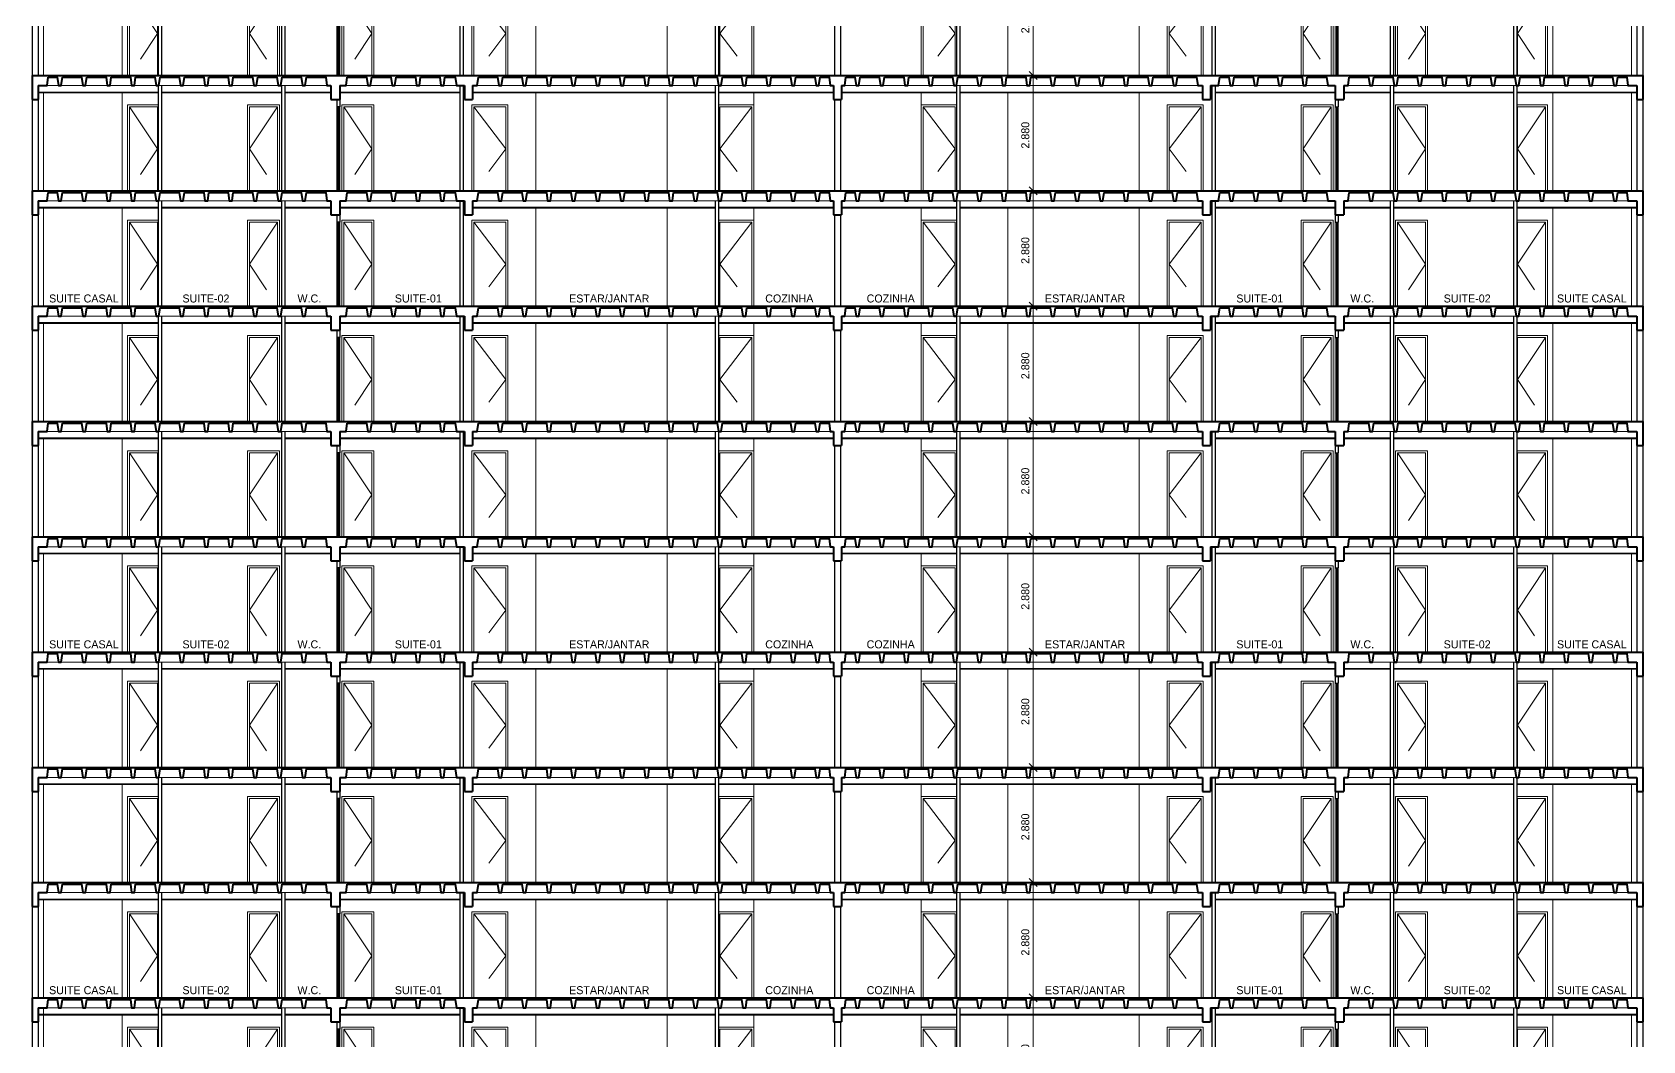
# Model space of a CAD drawing. Header units: metres. Extents: x -30 to 92, y -74 to 10.
# Drawn here: x 10.37 to 50.62, y -49.29 to -24.09 of the extents above; entities that cross this region are included whole.
import ezdxf
from ezdxf.enums import TextEntityAlignment as Align

# ---------------------------------------------------------------- set-up
doc = ezdxf.new("R2010")
doc.units = ezdxf.units.M
doc.header["$MEASUREMENT"] = 0
doc.linetypes.add('DGN Style 3', pattern=[2.84618, 2.032986, -0.813194])
for name, color, linetype, lineweight in [('34 - Mobiliário', 7, 'Continuous', 0), ('5 - Laje em Corte', 7, 'Continuous', 0), ('7 - Alvenaria', 7, 'Continuous', 0), ('CORNIJAS_VAR NA PLANTA PTIPO 1', 7, 'Continuous', 0), ('Level 1-1', 7, 'Continuous', 0), ('Level 12', 7, 'Continuous', 0), ('Level 14', 7, 'Continuous', 0), ('Level 32', 7, 'Continuous', 0)]:
    doc.layers.add(name, color=color, linetype=linetype, lineweight=lineweight)
doc.styles.add('Style-CIVIL', font='CIVIL.shx')
doc.styles.add('Style-INTL_ENGINEERING', font='INTL_ENGINEERING.shx')
doc.dimstyles.get("Standard").update_dxf_attribs({"dimtxt": 0.18, "dimasz": 0.18, "dimexe": 0.18, "dimexo": 0.0625, "dimgap": 0.09, "dimtad": 0, "dimtih": 1, "dimtoh": 1, "dimdec": 4, "dimzin": 1, "dimdsep": 46, "dimtxsty": 'Standard', "dimcen": 0, "dimadec": 0, "dimazin": 0, "dimtfac": 1, "dimtdec": 4, "dimtofl": 0, "dimtmove": 0, "dimatfit": 3, "dimfxl": 0, "dimtolj": 1, "dimtzin": 1, "dimarcsym": 0})

# ---------------------------------------------------------------- blocks, each defined once
blk = doc.blocks.new('*U17')
at = {"layer": '34 - Mobiliário', "color": 7, "linetype": 'Continuous', "lineweight": 40}
blk.add_line((0, 0.3), (0, -1.8), dxfattribs=at)
at = {"layer": 'CORNIJAS_VAR NA PLANTA PTIPO 1', "color": 7, "linetype": 'Continuous', "lineweight": 30}
for p, q in [((-0.04, 0.3), (0.04, 0.3)), ((-0.04, -1.8), (0.04, -1.8))]:
    blk.add_line(p, q, dxfattribs=at)
at = {"layer": 'CORNIJAS_VAR NA PLANTA PTIPO 1', "color": 7, "linetype": 'Continuous', "lineweight": 0}
for p, q in [((-0.04, 0.3), (-0.04, -1.8)), ((0.04, 0.3), (0.04, -1.8))]:
    blk.add_line(p, q, dxfattribs=at)
blk = doc.blocks.new('*U18')
at = {"layer": '34 - Mobiliário', "color": 7, "linetype": 'Continuous', "lineweight": 40}
blk.add_line((0, 0.3), (0, -1.8), dxfattribs=at)
at = {"layer": 'CORNIJAS_VAR NA PLANTA PTIPO 1', "color": 7, "linetype": 'Continuous', "lineweight": 30}
for p, q in [((-0.04, 0.3), (0.04, 0.3)), ((-0.04, -1.8), (0.04, -1.8))]:
    blk.add_line(p, q, dxfattribs=at)
at = {"layer": 'CORNIJAS_VAR NA PLANTA PTIPO 1', "color": 7, "linetype": 'Continuous', "lineweight": 0}
for p, q in [((-0.04, 0.3), (-0.04, -1.8)), ((0.04, 0.3), (0.04, -1.8))]:
    blk.add_line(p, q, dxfattribs=at)
blk = doc.blocks.new('*U19')
at = {"layer": '5 - Laje em Corte', "color": 1, "linetype": 'Continuous', "lineweight": 40}
for p, q in [((-20.125, 0.25), (20.125, 0.25)), ((-20.125, 0.25), (-20.125, -0.35)), ((20.125, 0.25), (20.125, -0.35)), ((-20.125, -0.35), (-19.975, -0.35)), ((-19.975, 0), (-19.975, -0.35)), ((-12.665, 0), (-12.665, -0.35)), ((-12.665, -0.35), (-12.435, -0.35)), ((-12.435, 0), (-12.435, -0.35)), ((-9.325, 0), (-9.325, -0.35)), ((-9.325, -0.35), (-9.125, -0.35)), ((-9.125, 0), (-9.125, -0.35)), ((-0.1, 0), (-0.1, -0.35)), ((-0.1, -0.35), (0.1, -0.35)), ((0.1, 0), (0.1, -0.35)), ((9.125, 0), (9.125, -0.35)), ((9.125, -0.35), (9.325, -0.35)), ((9.325, 0), (9.325, -0.35)), ((12.435, 0), (12.435, -0.35)), ((12.435, -0.35), (12.65, -0.35)), ((12.65, 0), (12.65, -0.35)), ((19.975, 0), (19.975, -0.35)), ((19.975, -0.35), (20.125, -0.35))]:
    blk.add_line(p, q, dxfattribs=at)
at = {"layer": '5 - Laje em Corte', "color": 1, "linetype": 'Continuous', "lineweight": 0}
for p, q in [((-12.76, 0), (-19.755, 0)), ((-9.525, 0), (-12.28, 0)), ((-0.18, 0), (-9.005, 0)), ((9.005, 0), (0.18, 0)), ((12.25, 0), (9.525, 0)), ((19.755, 0), (12.76, 0))]:
    blk.add_line(p, q, dxfattribs=at)
at = {"layer": '5 - Laje em Corte', "color": 1, "linetype": 'Continuous', "lineweight": 40, "flags": 128}
for points in [[(-19.975, 0), (-19.755, 0), (-19.725, 0.21)], [(-19.725, 0.21), (-19.5, 0.21), (-19.47, 0), (-19.4, 0), (-19.37, 0.21)], [(-19.37, 0.21), (-18.89, 0.21), (-18.86, 0), (-18.79, 0), (-18.76, 0.21)], [(-18.76, 0.21), (-18.28, 0.21), (-18.25, 0), (-18.18, 0), (-18.15, 0.21)], [(-18.15, 0.21), (-17.67, 0.21), (-17.64, 0), (-17.57, 0), (-17.54, 0.21)], [(-17.54, 0.21), (-17.06, 0.21), (-17.03, 0), (-16.96, 0), (-16.93, 0.21)], [(-16.93, 0.21), (-16.45, 0.21), (-16.42, 0), (-16.35, 0), (-16.32, 0.21)], [(-16.32, 0.21), (-15.84, 0.21), (-15.81, 0), (-15.74, 0), (-15.71, 0.21)], [(-15.71, 0.21), (-15.23, 0.21), (-15.2, 0), (-15.13, 0), (-15.1, 0.21)], [(-15.1, 0.21), (-14.62, 0.21), (-14.59, 0), (-14.52, 0), (-14.49, 0.21)], [(-14.49, 0.21), (-14.01, 0.21), (-13.98, 0), (-13.91, 0), (-13.88, 0.21)], [(-13.88, 0.21), (-13.4, 0.21), (-13.37, 0), (-13.3, 0), (-13.27, 0.21)], [(-13.27, 0.21), (-12.79, 0.21), (-12.76, 0), (-12.665, 0)], [(-12.435, 0), (-12.28, 0), (-12.25, 0.21)], [(-12.25, 0.21), (-11.77, 0.21), (-11.74, 0), (-11.67, 0), (-11.64, 0.21)], [(-11.64, 0.21), (-11.16, 0.21), (-11.13, 0), (-11.06, 0), (-11.03, 0.21)], [(-11.03, 0.21), (-10.55, 0.21), (-10.52, 0), (-10.45, 0), (-10.42, 0.21)], [(-10.42, 0.21), (-9.94, 0.21), (-9.91, 0), (-9.84, 0), (-9.81, 0.21)], [(-9.81, 0.21), (-9.555, 0.21), (-9.525, 0), (-9.325, 0)], [(-9.125, 0), (-9.005, 0), (-8.975, 0.21)], [(-8.975, 0.21), (-8.495, 0.21), (-8.465, 0), (-8.395, 0), (-8.365, 0.21)], [(-8.365, 0.21), (-7.885, 0.21), (-7.855, 0), (-7.785, 0), (-7.755, 0.21)], [(-7.755, 0.21), (-7.275, 0.21), (-7.245, 0), (-7.175, 0), (-7.145, 0.21)], [(-7.145, 0.21), (-6.665, 0.21), (-6.635, 0), (-6.565, 0), (-6.535, 0.21)], [(-6.535, 0.21), (-6.055, 0.21), (-6.025, 0), (-5.955, 0), (-5.925, 0.21)], [(-5.925, 0.21), (-5.445, 0.21), (-5.415, 0), (-5.345, 0), (-5.315, 0.21)], [(-5.315, 0.21), (-4.835, 0.21), (-4.805, 0), (-4.735, 0), (-4.705, 0.21)], [(-4.705, 0.21), (-4.225, 0.21), (-4.195, 0), (-4.125, 0), (-4.095, 0.21)], [(-4.095, 0.21), (-3.615, 0.21), (-3.585, 0), (-3.515, 0), (-3.485, 0.21)], [(-3.485, 0.21), (-3.005, 0.21), (-2.975, 0), (-2.905, 0), (-2.875, 0.21)], [(-2.875, 0.21), (-2.395, 0.21), (-2.365, 0), (-2.295, 0), (-2.265, 0.21)], [(-2.265, 0.21), (-1.785, 0.21), (-1.755, 0), (-1.685, 0), (-1.655, 0.21)], [(-1.655, 0.21), (-1.175, 0.21), (-1.145, 0), (-1.075, 0), (-1.045, 0.21)], [(-1.045, 0.21), (-0.565, 0.21), (-0.535, 0), (-0.465, 0), (-0.435, 0.21)], [(-0.435, 0.21), (-0.21, 0.21), (-0.18, 0), (-0.1, 0)], [(0.1, 0), (0.18, 0), (0.21, 0.21)], [(0.21, 0.21), (0.435, 0.21), (0.465, 0), (0.535, 0), (0.565, 0.21)], [(0.565, 0.21), (1.045, 0.21), (1.075, 0), (1.145, 0), (1.175, 0.21)], [(1.175, 0.21), (1.655, 0.21), (1.685, 0), (1.755, 0), (1.785, 0.21)], [(1.785, 0.21), (2.265, 0.21), (2.295, 0), (2.365, 0), (2.395, 0.21)], [(2.395, 0.21), (2.875, 0.21), (2.905, 0), (2.975, 0), (3.005, 0.21)], [(3.005, 0.21), (3.485, 0.21), (3.515, 0), (3.585, 0), (3.615, 0.21)], [(3.615, 0.21), (4.095, 0.21), (4.125, 0), (4.195, 0), (4.225, 0.21)], [(4.225, 0.21), (4.705, 0.21), (4.735, 0), (4.805, 0), (4.835, 0.21)], [(4.835, 0.21), (5.315, 0.21), (5.345, 0), (5.415, 0), (5.445, 0.21)], [(5.445, 0.21), (5.925, 0.21), (5.955, 0), (6.025, 0), (6.055, 0.21)], [(6.055, 0.21), (6.535, 0.21), (6.565, 0), (6.635, 0), (6.665, 0.21)], [(6.665, 0.21), (7.145, 0.21), (7.175, 0), (7.245, 0), (7.275, 0.21)], [(7.275, 0.21), (7.755, 0.21), (7.785, 0), (7.855, 0), (7.885, 0.21)], [(7.885, 0.21), (8.365, 0.21), (8.395, 0), (8.465, 0), (8.495, 0.21)], [(8.495, 0.21), (8.975, 0.21), (9.005, 0), (9.125, 0)], [(9.325, 0), (9.525, 0), (9.555, 0.21)], [(9.555, 0.21), (9.78, 0.21), (9.81, 0), (9.88, 0), (9.91, 0.21)], [(9.91, 0.21), (10.39, 0.21), (10.42, 0), (10.49, 0), (10.52, 0.21)], [(10.52, 0.21), (11, 0.21), (11.03, 0), (11.1, 0), (11.13, 0.21)], [(11.13, 0.21), (11.61, 0.21), (11.64, 0), (11.71, 0), (11.74, 0.21)], [(11.74, 0.21), (12.22, 0.21), (12.25, 0), (12.435, 0)], [(12.65, 0), (12.76, 0), (12.79, 0.21)], [(12.79, 0.21), (13.27, 0.21), (13.3, 0), (13.37, 0), (13.4, 0.21)], [(13.4, 0.21), (13.88, 0.21), (13.91, 0), (13.98, 0), (14.01, 0.21)], [(14.01, 0.21), (14.49, 0.21), (14.52, 0), (14.59, 0), (14.62, 0.21)], [(14.62, 0.21), (15.1, 0.21), (15.13, 0), (15.2, 0), (15.23, 0.21)], [(15.23, 0.21), (15.71, 0.21), (15.74, 0), (15.81, 0), (15.84, 0.21)], [(15.84, 0.21), (16.32, 0.21), (16.35, 0), (16.42, 0), (16.45, 0.21)], [(16.45, 0.21), (16.93, 0.21), (16.96, 0), (17.03, 0), (17.06, 0.21)], [(17.06, 0.21), (17.54, 0.21), (17.57, 0), (17.64, 0), (17.67, 0.21)], [(17.67, 0.21), (18.15, 0.21), (18.18, 0), (18.25, 0), (18.28, 0.21)], [(18.28, 0.21), (18.76, 0.21), (18.79, 0), (18.86, 0), (18.89, 0.21)], [(18.89, 0.21), (19.37, 0.21), (19.4, 0), (19.47, 0), (19.5, 0.21)], [(19.5, 0.21), (19.725, 0.21), (19.755, 0), (19.975, 0)]]:
    blk.add_lwpolyline(points, dxfattribs=at)
blk = doc.blocks.new('*U16')
at = {"layer": '7 - Alvenaria', "color": 7, "linetype": 'Continuous', "lineweight": 30}
for p, q in [((-16.975, 1.615), (-16.975, -1.015)), ((-16.895, 1.615), (-16.895, -1.015)), ((-13.895, 1.615), (-13.895, -1.015)), ((-13.815, 1.615), (-13.815, -1.015)), ((-9.435, 1.615), (-9.435, -1.015)), ((-9.355, 1.615), (-9.355, -1.015)), ((-3.055, 1.615), (-3.055, -1.015)), ((-2.975, 1.615), (-2.975, -1.015)), ((2.975, 1.615), (2.975, -1.015)), ((3.055, 1.615), (3.055, -1.015)), ((9.355, 1.615), (9.355, -1.015)), ((9.435, 1.615), (9.435, -1.015)), ((13.815, 1.615), (13.815, -1.015)), ((13.895, 1.615), (13.895, -1.015)), ((16.895, 1.615), (16.895, -1.015)), ((16.975, 1.615), (16.975, -1.015)), ((-20.125, 1.265), (-20.125, -1.015)), ((-19.975, 1.265), (-19.975, -1.015)), ((-12.515, 1.265), (-12.515, 1.085)), ((-12.435, 1.265), (-12.435, 1.085)), ((-0.075, 1.265), (-0.075, -1.015)), ((0.075, 1.265), (0.075, -1.015)), ((12.435, 1.265), (12.435, 1.085)), ((12.515, 1.265), (12.515, 1.085)), ((19.975, 1.265), (19.975, -1.015)), ((20.125, 1.265), (20.125, -1.015))]:
    blk.add_line(p, q, dxfattribs=at)
at = {"layer": '7 - Alvenaria', "color": 7, "linetype": 'Continuous', "lineweight": 13}
for p, q in [((-19.845, 1.435), (-19.845, -1.015)), ((-17.875, 1.435), (-17.875, -1.015)), ((-7.535, 1.435), (-7.535, -1.015)), ((-4.255, 1.435), (-4.255, -1.015)), ((-2.09, 1.435), (-2.09, -1.015)), ((2.09, 1.435), (2.09, -1.015)), ((4.255, 1.435), (4.255, -1.015)), ((7.535, 1.435), (7.535, -1.015)), ((17.875, 1.435), (17.875, -1.015)), ((19.845, 1.435), (19.845, -1.015))]:
    blk.add_line(p, q, dxfattribs=at)
at = {"layer": 'Level 14', "color": 7, "linetype": 'Continuous', "lineweight": 0, "flags": 128}
for points in [[(-16.975, -1.015), (-17.745, -1.015), (-17.745, 1.135), (-16.975, 1.135)], [(-16.995, -1.015), (-17.695, -1.015), (-17.695, 1.085), (-16.995, 1.085)], [(-13.945, -1.015), (-14.745, -1.015), (-14.745, 1.135), (-13.945, 1.135)], [(-13.995, -1.015), (-14.695, -1.015), (-14.695, 1.085), (-13.995, 1.085)], [(-11.585, -1.015), (-12.385, -1.015), (-12.385, 1.135), (-11.585, 1.135)], [(-11.635, -1.015), (-12.335, -1.015), (-12.335, 1.085), (-11.635, 1.085)], [(-8.235, -1.015), (-9.135, -1.015), (-9.135, 1.135), (-8.235, 1.135)], [(-8.285, -1.015), (-9.085, -1.015), (-9.085, 1.085), (-8.285, 1.085)], [(-2.09, -1.015), (-2.975, -1.015), (-2.975, 1.135), (-2.09, 1.135)], [(-2.14, -1.015), (-2.94, -1.015), (-2.94, 1.085), (-2.14, 1.085)], [(2.09, -1.015), (2.975, -1.015), (2.975, 1.135), (2.09, 1.135)], [(2.14, -1.015), (2.94, -1.015), (2.94, 1.085), (2.14, 1.085)], [(8.235, -1.015), (9.135, -1.015), (9.135, 1.135), (8.235, 1.135)], [(8.285, -1.015), (9.085, -1.015), (9.085, 1.085), (8.285, 1.085)], [(11.585, -1.015), (12.385, -1.015), (12.385, 1.135), (11.585, 1.135)], [(11.635, -1.015), (12.335, -1.015), (12.335, 1.085), (11.635, 1.085)], [(13.945, -1.015), (14.745, -1.015), (14.745, 1.135), (13.945, 1.135)], [(13.995, -1.015), (14.695, -1.015), (14.695, 1.085), (13.995, 1.085)], [(16.975, -1.015), (17.745, -1.015), (17.745, 1.135), (16.975, 1.135)], [(16.995, -1.015), (17.695, -1.015), (17.695, 1.085), (16.995, 1.085)]]:
    blk.add_lwpolyline(points, close=True, dxfattribs=at)
at = {"layer": 'Level 14', "color": 7, "linetype": 'DGN Style 3', "lineweight": 0, "flags": 128}
for points in [[(-17.695, 1.085), (-16.995, 0.035), (-17.695, -1.015)], [(-13.995, 1.085), (-14.695, 0.035), (-13.995, -1.015)], [(-12.335, 1.085), (-11.635, 0.035), (-12.335, -1.015)], [(-9.085, 1.085), (-8.285, 0.035), (-9.085, -1.015)], [(-2.14, 1.085), (-2.94, 0.035), (-2.14, -1.015)], [(2.14, 1.085), (2.94, 0.035), (2.14, -1.015)], [(9.085, 1.085), (8.285, 0.035), (9.085, -1.015)], [(12.335, 1.085), (11.635, 0.035), (12.335, -1.015)], [(13.995, 1.085), (14.695, 0.035), (13.995, -1.015)], [(17.695, 1.085), (16.995, 0.035), (17.695, -1.015)]]:
    blk.add_lwpolyline(points, dxfattribs=at)
at = {"layer": '5 - Laje em Corte', "color": 1, "linetype": 'Continuous', "lineweight": 40}
blk.add_blockref('*U19', (0, -1.265), dxfattribs=at)
at = {"layer": 'CORNIJAS_VAR NA PLANTA PTIPO 1', "color": 7, "linetype": 'Continuous', "lineweight": 30, "extrusion": (0, 0, -1)}
blk.add_blockref('*U18', (12.475, 0.785), dxfattribs=at)
at = {"layer": 'CORNIJAS_VAR NA PLANTA PTIPO 1', "color": 7, "linetype": 'Continuous', "lineweight": 30}
blk.add_blockref('*U17', (12.475, 0.785), dxfattribs=at)
blk = doc.blocks.new('*U15')
at = {"layer": 'Level 32', "color": 30, "linetype": 'Continuous', "lineweight": 13}
for p, q in [((-19.975, -1.425), (-16.975, -1.425)), ((-19.975, -1.445), (-16.975, -1.445)), ((-16.895, -1.425), (-13.895, -1.425)), ((-16.895, -1.445), (-13.895, -1.445)), ((-13.815, -1.425), (-12.65, -1.425)), ((-13.815, -1.445), (-12.65, -1.445)), ((-12.435, -1.425), (-9.435, -1.425)), ((-12.435, -1.445), (-9.435, -1.445)), ((-9.125, -1.425), (-3.055, -1.425)), ((-9.125, -1.445), (-3.055, -1.445)), ((-2.975, -1.425), (-0.1, -1.425)), ((-2.975, -1.445), (-0.1, -1.445)), ((2.975, -1.425), (0.1, -1.425)), ((2.975, -1.445), (0.1, -1.445)), ((9.125, -1.425), (3.055, -1.425)), ((9.125, -1.445), (3.055, -1.445)), ((12.435, -1.425), (9.435, -1.425)), ((12.435, -1.445), (9.435, -1.445)), ((13.815, -1.425), (12.65, -1.425)), ((13.815, -1.445), (12.65, -1.445)), ((16.895, -1.425), (13.895, -1.425)), ((16.895, -1.445), (13.895, -1.445)), ((19.975, -1.425), (16.975, -1.425)), ((19.975, -1.445), (16.975, -1.445))]:
    blk.add_line(p, q, dxfattribs=at)
at = {"layer": '7 - Alvenaria', "color": 7, "linetype": 'Continuous', "lineweight": 30}
blk.add_blockref('*U16', (0, 0), dxfattribs=at)
blk = doc.blocks.new('*U84')
at = {"layer": 'Level 12', "color": 2, "linetype": 'Continuous', "lineweight": 13, "char_height": 0.2, "attachment_point": 5, "line_spacing_factor": 1.200006, "style": 'Style-INTL_ENGINEERING'}
for s, insert in [('SUITE CASAL\\P', (-18.842, -0.033)), ('SUITE-02\\P', (-15.792, -0.033)), ('W.C.\\P', (-13.208, -0.033)), ('SUITE-01\\P', (-10.484, -0.033)), ('ESTAR/JANTAR\\P', (-5.713, -0.033)), ('COZINHA\\P', (-1.213, -0.033)), ('COZINHA\\P', (1.321, -0.033)), ('ESTAR/JANTAR\\P', (6.179, -0.033)), ('SUITE-01\\P', (10.545, -0.033)), ('W.C.\\P', (13.106, -0.033)), ('SUITE-02\\P', (15.727, -0.033)), ('SUITE CASAL\\P', (18.842, -0.033))]:
    blk.add_mtext(s, dxfattribs=dict(at, insert=insert))
blk = doc.blocks.new('*D94')
at = {"layer": 'Defpoints'}
for p in [(36.003, -22.298), (35.392, -23.738), (35.392, -25.178), (36.003, -25.178)]:
    blk.add_point(p, dxfattribs=at)
at = {"layer": 'Level 1-1', "color": 2, "linetype": 'Continuous', "lineweight": 0}
for p, q in [((35.292, -22.198), (35.492, -22.398)), ((35.903, -22.298), (35.292, -22.298)), ((35.392, -22.298), (35.392, -25.178)), ((35.492, -25.278), (35.292, -25.078)), ((35.903, -25.178), (35.292, -25.178))]:
    blk.add_line(p, q, dxfattribs=at)
at = {"layer": 'Level 1-1', "color": 2, "linetype": 'Continuous', "lineweight": 0, "style": 'Style-CIVIL'}
blk.add_text('2.880', height=0.2, rotation=90, dxfattribs=at).set_placement((35.192, -24.121), align=Align.MIDDLE_LEFT)
blk = doc.blocks.new('_Oblique')
at = {"color": 0, "linetype": 'ByBlock', "lineweight": -2}
blk.add_line((0.5, 0.5), (-0.5, -0.5), dxfattribs=at)
blk = doc.blocks.new('*D95')
at = {"layer": 'Defpoints'}
for p in [(36.003, -25.178), (35.392, -26.618), (35.392, -28.058), (36.003, -28.058)]:
    blk.add_point(p, dxfattribs=at)
at = {"layer": 'Level 1-1', "color": 2, "linetype": 'Continuous', "lineweight": 0}
for p, q in [((35.292, -25.078), (35.492, -25.278)), ((35.903, -25.178), (35.292, -25.178)), ((35.392, -25.178), (35.392, -28.058)), ((35.492, -28.158), (35.292, -27.958)), ((35.903, -28.058), (35.292, -28.058))]:
    blk.add_line(p, q, dxfattribs=at)
at = {"layer": 'Level 1-1', "color": 2, "linetype": 'Continuous', "lineweight": 0, "style": 'Style-CIVIL'}
blk.add_text('2.880', height=0.2, rotation=90, dxfattribs=at).set_placement((35.192, -27.001), align=Align.MIDDLE_LEFT)
blk = doc.blocks.new('*D96')
at = {"layer": 'Defpoints'}
for p in [(36.003, -28.058), (35.392, -29.498), (35.392, -30.938), (36.003, -30.938)]:
    blk.add_point(p, dxfattribs=at)
at = {"layer": 'Level 1-1', "color": 2, "linetype": 'Continuous', "lineweight": 0}
for p, q in [((35.292, -27.958), (35.492, -28.158)), ((35.903, -28.058), (35.292, -28.058)), ((35.392, -28.058), (35.392, -30.938)), ((35.492, -31.038), (35.292, -30.838)), ((35.903, -30.938), (35.292, -30.938))]:
    blk.add_line(p, q, dxfattribs=at)
at = {"layer": 'Level 1-1', "color": 2, "linetype": 'Continuous', "lineweight": 0, "style": 'Style-CIVIL'}
blk.add_text('2.880', height=0.2, rotation=90, dxfattribs=at).set_placement((35.192, -29.881), align=Align.MIDDLE_LEFT)
blk = doc.blocks.new('*D97')
at = {"layer": 'Defpoints'}
for p in [(36.003, -30.938), (35.392, -32.378), (35.392, -33.818), (36.003, -33.818)]:
    blk.add_point(p, dxfattribs=at)
at = {"layer": 'Level 1-1', "color": 2, "linetype": 'Continuous', "lineweight": 0}
for p, q in [((35.292, -30.838), (35.492, -31.038)), ((35.903, -30.938), (35.292, -30.938)), ((35.392, -30.938), (35.392, -33.818)), ((35.492, -33.918), (35.292, -33.718)), ((35.903, -33.818), (35.292, -33.818))]:
    blk.add_line(p, q, dxfattribs=at)
at = {"layer": 'Level 1-1', "color": 2, "linetype": 'Continuous', "lineweight": 0, "style": 'Style-CIVIL'}
blk.add_text('2.880', height=0.2, rotation=90, dxfattribs=at).set_placement((35.192, -32.761), align=Align.MIDDLE_LEFT)
blk = doc.blocks.new('*D98')
at = {"layer": 'Defpoints'}
for p in [(36.003, -33.818), (35.392, -35.258), (35.392, -36.698), (36.003, -36.698)]:
    blk.add_point(p, dxfattribs=at)
at = {"layer": 'Level 1-1', "color": 2, "linetype": 'Continuous', "lineweight": 0}
for p, q in [((35.292, -33.718), (35.492, -33.918)), ((35.903, -33.818), (35.292, -33.818)), ((35.392, -33.818), (35.392, -36.698)), ((35.492, -36.798), (35.292, -36.598)), ((35.903, -36.698), (35.292, -36.698))]:
    blk.add_line(p, q, dxfattribs=at)
at = {"layer": 'Level 1-1', "color": 2, "linetype": 'Continuous', "lineweight": 0, "style": 'Style-CIVIL'}
blk.add_text('2.880', height=0.2, rotation=90, dxfattribs=at).set_placement((35.192, -35.641), align=Align.MIDDLE_LEFT)
blk = doc.blocks.new('*D99')
at = {"layer": 'Defpoints'}
for p in [(36.003, -36.698), (35.392, -38.138), (35.392, -39.578), (36.003, -39.578)]:
    blk.add_point(p, dxfattribs=at)
at = {"layer": 'Level 1-1', "color": 2, "linetype": 'Continuous', "lineweight": 0}
for p, q in [((35.292, -36.598), (35.492, -36.798)), ((35.903, -36.698), (35.292, -36.698)), ((35.392, -36.698), (35.392, -39.578)), ((35.492, -39.678), (35.292, -39.478)), ((35.903, -39.578), (35.292, -39.578))]:
    blk.add_line(p, q, dxfattribs=at)
at = {"layer": 'Level 1-1', "color": 2, "linetype": 'Continuous', "lineweight": 0, "style": 'Style-CIVIL'}
blk.add_text('2.880', height=0.2, rotation=90, dxfattribs=at).set_placement((35.192, -38.521), align=Align.MIDDLE_LEFT)
blk = doc.blocks.new('*D100')
at = {"layer": 'Defpoints'}
for p in [(36.003, -39.578), (35.392, -41.018), (35.392, -42.458), (36.003, -42.458)]:
    blk.add_point(p, dxfattribs=at)
at = {"layer": 'Level 1-1', "color": 2, "linetype": 'Continuous', "lineweight": 0}
for p, q in [((35.292, -39.478), (35.492, -39.678)), ((35.903, -39.578), (35.292, -39.578)), ((35.392, -39.578), (35.392, -42.458)), ((35.492, -42.558), (35.292, -42.358)), ((35.903, -42.458), (35.292, -42.458))]:
    blk.add_line(p, q, dxfattribs=at)
at = {"layer": 'Level 1-1', "color": 2, "linetype": 'Continuous', "lineweight": 0, "style": 'Style-CIVIL'}
blk.add_text('2.880', height=0.2, rotation=90, dxfattribs=at).set_placement((35.192, -41.401), align=Align.MIDDLE_LEFT)
blk = doc.blocks.new('*D101')
at = {"layer": 'Defpoints'}
for p in [(36.003, -42.458), (35.392, -43.898), (35.392, -45.338), (36.003, -45.338)]:
    blk.add_point(p, dxfattribs=at)
at = {"layer": 'Level 1-1', "color": 2, "linetype": 'Continuous', "lineweight": 0}
for p, q in [((35.292, -42.358), (35.492, -42.558)), ((35.903, -42.458), (35.292, -42.458)), ((35.392, -42.458), (35.392, -45.338)), ((35.492, -45.438), (35.292, -45.238)), ((35.903, -45.338), (35.292, -45.338))]:
    blk.add_line(p, q, dxfattribs=at)
at = {"layer": 'Level 1-1', "color": 2, "linetype": 'Continuous', "lineweight": 0, "style": 'Style-CIVIL'}
blk.add_text('2.880', height=0.2, rotation=90, dxfattribs=at).set_placement((35.192, -44.281), align=Align.MIDDLE_LEFT)
blk = doc.blocks.new('*D102')
at = {"layer": 'Defpoints'}
for p in [(36.003, -45.338), (35.392, -46.778), (35.392, -48.218), (36.003, -48.218)]:
    blk.add_point(p, dxfattribs=at)
at = {"layer": 'Level 1-1', "color": 2, "linetype": 'Continuous', "lineweight": 0}
for p, q in [((35.292, -45.238), (35.492, -45.438)), ((35.903, -45.338), (35.292, -45.338)), ((35.392, -45.338), (35.392, -48.218)), ((35.492, -48.318), (35.292, -48.118)), ((35.903, -48.218), (35.292, -48.218))]:
    blk.add_line(p, q, dxfattribs=at)
at = {"layer": 'Level 1-1', "color": 2, "linetype": 'Continuous', "lineweight": 0, "style": 'Style-CIVIL'}
blk.add_text('2.880', height=0.2, rotation=90, dxfattribs=at).set_placement((35.192, -47.161), align=Align.MIDDLE_LEFT)
blk = doc.blocks.new('*D103')
at = {"layer": 'Defpoints'}
for p in [(36.003, -48.218), (35.392, -49.658), (35.392, -51.098), (36.003, -51.098)]:
    blk.add_point(p, dxfattribs=at)
at = {"layer": 'Level 1-1', "color": 2, "linetype": 'Continuous', "lineweight": 0}
for p, q in [((35.292, -48.118), (35.492, -48.318)), ((35.903, -48.218), (35.292, -48.218)), ((35.392, -48.218), (35.392, -51.098)), ((35.492, -51.198), (35.292, -50.998)), ((35.903, -51.098), (35.292, -51.098))]:
    blk.add_line(p, q, dxfattribs=at)
at = {"layer": 'Level 1-1', "color": 2, "linetype": 'Continuous', "lineweight": 0, "style": 'Style-CIVIL'}
blk.add_text('2.880', height=0.2, rotation=90, dxfattribs=at).set_placement((35.192, -50.041), align=Align.MIDDLE_LEFT)
blk = doc.blocks.new('*U21')
at = {"layer": '34 - Mobiliário', "color": 7, "linetype": 'Continuous', "lineweight": 40}
blk.add_line((0, 0.3), (0, -1.8), dxfattribs=at)
at = {"layer": 'CORNIJAS_VAR NA PLANTA PTIPO 1', "color": 7, "linetype": 'Continuous', "lineweight": 30}
for p, q in [((-0.04, 0.3), (0.04, 0.3)), ((-0.04, -1.8), (0.04, -1.8))]:
    blk.add_line(p, q, dxfattribs=at)
at = {"layer": 'CORNIJAS_VAR NA PLANTA PTIPO 1', "color": 7, "linetype": 'Continuous', "lineweight": 0}
for p, q in [((-0.04, 0.3), (-0.04, -1.8)), ((0.04, 0.3), (0.04, -1.8))]:
    blk.add_line(p, q, dxfattribs=at)
blk = doc.blocks.new('*U22')
at = {"layer": '34 - Mobiliário', "color": 7, "linetype": 'Continuous', "lineweight": 40}
blk.add_line((0, 0.3), (0, -1.8), dxfattribs=at)
at = {"layer": 'CORNIJAS_VAR NA PLANTA PTIPO 1', "color": 7, "linetype": 'Continuous', "lineweight": 30}
for p, q in [((-0.04, 0.3), (0.04, 0.3)), ((-0.04, -1.8), (0.04, -1.8))]:
    blk.add_line(p, q, dxfattribs=at)
at = {"layer": 'CORNIJAS_VAR NA PLANTA PTIPO 1', "color": 7, "linetype": 'Continuous', "lineweight": 0}
for p, q in [((-0.04, 0.3), (-0.04, -1.8)), ((0.04, 0.3), (0.04, -1.8))]:
    blk.add_line(p, q, dxfattribs=at)
blk = doc.blocks.new('*U23')
at = {"layer": '5 - Laje em Corte', "color": 1, "linetype": 'Continuous', "lineweight": 40}
for p, q in [((-20.125, 0.25), (20.125, 0.25)), ((-20.125, 0.25), (-20.125, -0.35)), ((20.125, 0.25), (20.125, -0.35)), ((-20.125, -0.35), (-19.975, -0.35)), ((-19.975, 0), (-19.975, -0.35)), ((-12.665, 0), (-12.665, -0.35)), ((-12.665, -0.35), (-12.435, -0.35)), ((-12.435, 0), (-12.435, -0.35)), ((-9.325, 0), (-9.325, -0.35)), ((-9.325, -0.35), (-9.125, -0.35)), ((-9.125, 0), (-9.125, -0.35)), ((-0.1, 0), (-0.1, -0.35)), ((-0.1, -0.35), (0.1, -0.35)), ((0.1, 0), (0.1, -0.35)), ((9.125, 0), (9.125, -0.35)), ((9.125, -0.35), (9.325, -0.35)), ((9.325, 0), (9.325, -0.35)), ((12.435, 0), (12.435, -0.35)), ((12.435, -0.35), (12.65, -0.35)), ((12.65, 0), (12.65, -0.35)), ((19.975, 0), (19.975, -0.35)), ((19.975, -0.35), (20.125, -0.35))]:
    blk.add_line(p, q, dxfattribs=at)
at = {"layer": '5 - Laje em Corte', "color": 1, "linetype": 'Continuous', "lineweight": 0}
for p, q in [((-12.76, 0), (-19.755, 0)), ((-9.525, 0), (-12.28, 0)), ((-0.18, 0), (-9.005, 0)), ((9.005, 0), (0.18, 0)), ((12.25, 0), (9.525, 0)), ((19.755, 0), (12.76, 0))]:
    blk.add_line(p, q, dxfattribs=at)
at = {"layer": '5 - Laje em Corte', "color": 1, "linetype": 'Continuous', "lineweight": 40, "flags": 128}
for points in [[(-19.975, 0), (-19.755, 0), (-19.725, 0.21)], [(-19.725, 0.21), (-19.5, 0.21), (-19.47, 0), (-19.4, 0), (-19.37, 0.21)], [(-19.37, 0.21), (-18.89, 0.21), (-18.86, 0), (-18.79, 0), (-18.76, 0.21)], [(-18.76, 0.21), (-18.28, 0.21), (-18.25, 0), (-18.18, 0), (-18.15, 0.21)], [(-18.15, 0.21), (-17.67, 0.21), (-17.64, 0), (-17.57, 0), (-17.54, 0.21)], [(-17.54, 0.21), (-17.06, 0.21), (-17.03, 0), (-16.96, 0), (-16.93, 0.21)], [(-16.93, 0.21), (-16.45, 0.21), (-16.42, 0), (-16.35, 0), (-16.32, 0.21)], [(-16.32, 0.21), (-15.84, 0.21), (-15.81, 0), (-15.74, 0), (-15.71, 0.21)], [(-15.71, 0.21), (-15.23, 0.21), (-15.2, 0), (-15.13, 0), (-15.1, 0.21)], [(-15.1, 0.21), (-14.62, 0.21), (-14.59, 0), (-14.52, 0), (-14.49, 0.21)], [(-14.49, 0.21), (-14.01, 0.21), (-13.98, 0), (-13.91, 0), (-13.88, 0.21)], [(-13.88, 0.21), (-13.4, 0.21), (-13.37, 0), (-13.3, 0), (-13.27, 0.21)], [(-13.27, 0.21), (-12.79, 0.21), (-12.76, 0), (-12.665, 0)], [(-12.435, 0), (-12.28, 0), (-12.25, 0.21)], [(-12.25, 0.21), (-11.77, 0.21), (-11.74, 0), (-11.67, 0), (-11.64, 0.21)], [(-11.64, 0.21), (-11.16, 0.21), (-11.13, 0), (-11.06, 0), (-11.03, 0.21)], [(-11.03, 0.21), (-10.55, 0.21), (-10.52, 0), (-10.45, 0), (-10.42, 0.21)], [(-10.42, 0.21), (-9.94, 0.21), (-9.91, 0), (-9.84, 0), (-9.81, 0.21)], [(-9.81, 0.21), (-9.555, 0.21), (-9.525, 0), (-9.325, 0)], [(-9.125, 0), (-9.005, 0), (-8.975, 0.21)], [(-8.975, 0.21), (-8.495, 0.21), (-8.465, 0), (-8.395, 0), (-8.365, 0.21)], [(-8.365, 0.21), (-7.885, 0.21), (-7.855, 0), (-7.785, 0), (-7.755, 0.21)], [(-7.755, 0.21), (-7.275, 0.21), (-7.245, 0), (-7.175, 0), (-7.145, 0.21)], [(-7.145, 0.21), (-6.665, 0.21), (-6.635, 0), (-6.565, 0), (-6.535, 0.21)], [(-6.535, 0.21), (-6.055, 0.21), (-6.025, 0), (-5.955, 0), (-5.925, 0.21)], [(-5.925, 0.21), (-5.445, 0.21), (-5.415, 0), (-5.345, 0), (-5.315, 0.21)], [(-5.315, 0.21), (-4.835, 0.21), (-4.805, 0), (-4.735, 0), (-4.705, 0.21)], [(-4.705, 0.21), (-4.225, 0.21), (-4.195, 0), (-4.125, 0), (-4.095, 0.21)], [(-4.095, 0.21), (-3.615, 0.21), (-3.585, 0), (-3.515, 0), (-3.485, 0.21)], [(-3.485, 0.21), (-3.005, 0.21), (-2.975, 0), (-2.905, 0), (-2.875, 0.21)], [(-2.875, 0.21), (-2.395, 0.21), (-2.365, 0), (-2.295, 0), (-2.265, 0.21)], [(-2.265, 0.21), (-1.785, 0.21), (-1.755, 0), (-1.685, 0), (-1.655, 0.21)], [(-1.655, 0.21), (-1.175, 0.21), (-1.145, 0), (-1.075, 0), (-1.045, 0.21)], [(-1.045, 0.21), (-0.565, 0.21), (-0.535, 0), (-0.465, 0), (-0.435, 0.21)], [(-0.435, 0.21), (-0.21, 0.21), (-0.18, 0), (-0.1, 0)], [(0.1, 0), (0.18, 0), (0.21, 0.21)], [(0.21, 0.21), (0.435, 0.21), (0.465, 0), (0.535, 0), (0.565, 0.21)], [(0.565, 0.21), (1.045, 0.21), (1.075, 0), (1.145, 0), (1.175, 0.21)], [(1.175, 0.21), (1.655, 0.21), (1.685, 0), (1.755, 0), (1.785, 0.21)], [(1.785, 0.21), (2.265, 0.21), (2.295, 0), (2.365, 0), (2.395, 0.21)], [(2.395, 0.21), (2.875, 0.21), (2.905, 0), (2.975, 0), (3.005, 0.21)], [(3.005, 0.21), (3.485, 0.21), (3.515, 0), (3.585, 0), (3.615, 0.21)], [(3.615, 0.21), (4.095, 0.21), (4.125, 0), (4.195, 0), (4.225, 0.21)], [(4.225, 0.21), (4.705, 0.21), (4.735, 0), (4.805, 0), (4.835, 0.21)], [(4.835, 0.21), (5.315, 0.21), (5.345, 0), (5.415, 0), (5.445, 0.21)], [(5.445, 0.21), (5.925, 0.21), (5.955, 0), (6.025, 0), (6.055, 0.21)], [(6.055, 0.21), (6.535, 0.21), (6.565, 0), (6.635, 0), (6.665, 0.21)], [(6.665, 0.21), (7.145, 0.21), (7.175, 0), (7.245, 0), (7.275, 0.21)], [(7.275, 0.21), (7.755, 0.21), (7.785, 0), (7.855, 0), (7.885, 0.21)], [(7.885, 0.21), (8.365, 0.21), (8.395, 0), (8.465, 0), (8.495, 0.21)], [(8.495, 0.21), (8.975, 0.21), (9.005, 0), (9.125, 0)], [(9.325, 0), (9.525, 0), (9.555, 0.21)], [(9.555, 0.21), (9.78, 0.21), (9.81, 0), (9.88, 0), (9.91, 0.21)], [(9.91, 0.21), (10.39, 0.21), (10.42, 0), (10.49, 0), (10.52, 0.21)], [(10.52, 0.21), (11, 0.21), (11.03, 0), (11.1, 0), (11.13, 0.21)], [(11.13, 0.21), (11.61, 0.21), (11.64, 0), (11.71, 0), (11.74, 0.21)], [(11.74, 0.21), (12.22, 0.21), (12.25, 0), (12.435, 0)], [(12.65, 0), (12.76, 0), (12.79, 0.21)], [(12.79, 0.21), (13.27, 0.21), (13.3, 0), (13.37, 0), (13.4, 0.21)], [(13.4, 0.21), (13.88, 0.21), (13.91, 0), (13.98, 0), (14.01, 0.21)], [(14.01, 0.21), (14.49, 0.21), (14.52, 0), (14.59, 0), (14.62, 0.21)], [(14.62, 0.21), (15.1, 0.21), (15.13, 0), (15.2, 0), (15.23, 0.21)], [(15.23, 0.21), (15.71, 0.21), (15.74, 0), (15.81, 0), (15.84, 0.21)], [(15.84, 0.21), (16.32, 0.21), (16.35, 0), (16.42, 0), (16.45, 0.21)], [(16.45, 0.21), (16.93, 0.21), (16.96, 0), (17.03, 0), (17.06, 0.21)], [(17.06, 0.21), (17.54, 0.21), (17.57, 0), (17.64, 0), (17.67, 0.21)], [(17.67, 0.21), (18.15, 0.21), (18.18, 0), (18.25, 0), (18.28, 0.21)], [(18.28, 0.21), (18.76, 0.21), (18.79, 0), (18.86, 0), (18.89, 0.21)], [(18.89, 0.21), (19.37, 0.21), (19.4, 0), (19.47, 0), (19.5, 0.21)], [(19.5, 0.21), (19.725, 0.21), (19.755, 0), (19.975, 0)]]:
    blk.add_lwpolyline(points, dxfattribs=at)
blk = doc.blocks.new('*U20')
at = {"layer": '7 - Alvenaria', "color": 7, "linetype": 'Continuous', "lineweight": 13}
for p, q in [((-19.845, 1.615), (-19.845, -1.015)), ((-17.875, 1.435), (-17.875, -1.015)), ((-7.535, 1.435), (-7.535, -1.015)), ((-4.255, 1.435), (-4.255, -1.015)), ((-2.09, 1.435), (-2.09, -1.015)), ((2.09, 1.435), (2.09, -1.015)), ((4.255, 1.435), (4.255, -1.015)), ((7.535, 1.435), (7.535, -1.015)), ((17.875, 1.435), (17.875, -1.015)), ((19.845, 1.435), (19.845, -1.015))]:
    blk.add_line(p, q, dxfattribs=at)
at = {"layer": '7 - Alvenaria', "color": 7, "linetype": 'Continuous', "lineweight": 30}
for p, q in [((-16.975, 1.615), (-16.975, -1.015)), ((-16.895, 1.615), (-16.895, -1.015)), ((-13.895, 1.615), (-13.895, -1.015)), ((-13.815, 1.615), (-13.815, -1.015)), ((-9.435, 1.615), (-9.435, -1.015)), ((-9.355, 1.615), (-9.355, -1.015)), ((-3.055, 1.615), (-3.055, -1.015)), ((-2.975, 1.615), (-2.975, -1.015)), ((2.975, 1.615), (2.975, -1.015)), ((3.055, 1.615), (3.055, -1.015)), ((9.355, 1.615), (9.355, -1.015)), ((9.435, 1.615), (9.435, -1.015)), ((13.815, 1.615), (13.815, -1.015)), ((13.895, 1.615), (13.895, -1.015)), ((16.895, 1.615), (16.895, -1.015)), ((16.975, 1.615), (16.975, -1.015)), ((-20.125, 1.265), (-20.125, -1.015)), ((-19.975, 1.265), (-19.975, -1.015)), ((-12.515, 1.265), (-12.515, 1.085)), ((-12.435, 1.265), (-12.435, 1.085)), ((-0.075, 1.265), (-0.075, -1.015)), ((0.075, 1.265), (0.075, -1.015)), ((12.435, 1.265), (12.435, 1.085)), ((12.515, 1.265), (12.515, 1.085)), ((19.975, 1.265), (19.975, -1.015)), ((20.125, 1.265), (20.125, -1.015))]:
    blk.add_line(p, q, dxfattribs=at)
at = {"layer": 'Level 14', "color": 7, "linetype": 'Continuous', "lineweight": 0, "flags": 128}
for points in [[(-16.975, -1.015), (-17.745, -1.015), (-17.745, 1.135), (-16.975, 1.135)], [(-16.995, -1.015), (-17.695, -1.015), (-17.695, 1.085), (-16.995, 1.085)], [(-13.945, -1.015), (-14.745, -1.015), (-14.745, 1.135), (-13.945, 1.135)], [(-13.995, -1.015), (-14.695, -1.015), (-14.695, 1.085), (-13.995, 1.085)], [(-11.585, -1.015), (-12.385, -1.015), (-12.385, 1.135), (-11.585, 1.135)], [(-11.635, -1.015), (-12.335, -1.015), (-12.335, 1.085), (-11.635, 1.085)], [(-8.235, -1.015), (-9.135, -1.015), (-9.135, 1.135), (-8.235, 1.135)], [(-8.285, -1.015), (-9.085, -1.015), (-9.085, 1.085), (-8.285, 1.085)], [(-2.09, -1.015), (-2.975, -1.015), (-2.975, 1.135), (-2.09, 1.135)], [(-2.14, -1.015), (-2.94, -1.015), (-2.94, 1.085), (-2.14, 1.085)], [(2.09, -1.015), (2.975, -1.015), (2.975, 1.135), (2.09, 1.135)], [(2.14, -1.015), (2.94, -1.015), (2.94, 1.085), (2.14, 1.085)], [(8.235, -1.015), (9.135, -1.015), (9.135, 1.135), (8.235, 1.135)], [(8.285, -1.015), (9.085, -1.015), (9.085, 1.085), (8.285, 1.085)], [(11.585, -1.015), (12.385, -1.015), (12.385, 1.135), (11.585, 1.135)], [(11.635, -1.015), (12.335, -1.015), (12.335, 1.085), (11.635, 1.085)], [(13.945, -1.015), (14.745, -1.015), (14.745, 1.135), (13.945, 1.135)], [(13.995, -1.015), (14.695, -1.015), (14.695, 1.085), (13.995, 1.085)], [(16.975, -1.015), (17.745, -1.015), (17.745, 1.135), (16.975, 1.135)], [(16.995, -1.015), (17.695, -1.015), (17.695, 1.085), (16.995, 1.085)]]:
    blk.add_lwpolyline(points, close=True, dxfattribs=at)
at = {"layer": 'Level 14', "color": 7, "linetype": 'DGN Style 3', "lineweight": 0, "flags": 128}
for points in [[(-17.695, 1.085), (-16.995, 0.035), (-17.695, -1.015)], [(-13.995, 1.085), (-14.695, 0.035), (-13.995, -1.015)], [(-12.335, 1.085), (-11.635, 0.035), (-12.335, -1.015)], [(-9.085, 1.085), (-8.285, 0.035), (-9.085, -1.015)], [(-2.14, 1.085), (-2.94, 0.035), (-2.14, -1.015)], [(2.14, 1.085), (2.94, 0.035), (2.14, -1.015)], [(9.085, 1.085), (8.285, 0.035), (9.085, -1.015)], [(12.335, 1.085), (11.635, 0.035), (12.335, -1.015)], [(13.995, 1.085), (14.695, 0.035), (13.995, -1.015)], [(17.695, 1.085), (16.995, 0.035), (17.695, -1.015)]]:
    blk.add_lwpolyline(points, dxfattribs=at)
at = {"layer": '5 - Laje em Corte', "color": 1, "linetype": 'Continuous', "lineweight": 40}
blk.add_blockref('*U23', (0, -1.265), dxfattribs=at)
at = {"layer": 'CORNIJAS_VAR NA PLANTA PTIPO 1', "color": 7, "linetype": 'Continuous', "lineweight": 30, "extrusion": (0, 0, -1)}
blk.add_blockref('*U22', (12.475, 0.785), dxfattribs=at)
at = {"layer": 'CORNIJAS_VAR NA PLANTA PTIPO 1', "color": 7, "linetype": 'Continuous', "lineweight": 30}
blk.add_blockref('*U21', (12.475, 0.785), dxfattribs=at)

msp = doc.modelspace()

# ---------------------------------------------------------------- block references
at = {"layer": '7 - Alvenaria', "color": 7, "linetype": 'Continuous', "lineweight": 30}
msp.add_blockref('*U20', (30.4994, -50.0829), dxfattribs=at)
at = {"layer": 'Level 12', "color": 2, "linetype": 'Continuous', "lineweight": 13}
for p in [(30.508, -30.7136), (30.508, -39.3536), (30.508, -47.9936)]:
    msp.add_blockref('*U84', p, dxfattribs=at)
at = {"layer": 'Level 32', "color": 30, "linetype": 'Continuous', "lineweight": 13}
for p in [(30.4994, -24.1629), (30.4994, -27.0429), (30.4994, -29.9229), (30.4994, -32.8029), (30.4994, -35.6829), (30.4994, -38.5629), (30.4994, -41.4429), (30.4994, -44.3229), (30.4994, -47.2029)]:
    msp.add_blockref('*U15', p, dxfattribs=at)

# ---------------------------------------------------------------- dimensions: what is measured, and where the dimension line sits
at = {"layer": 'Level 1-1', "color": 2, "linetype": 'Continuous', "lineweight": 0}
for base, p1, p2, picture, middle in [((35.3919, -25.1779), (36.0029, -22.2979), (36.0029, -25.1779), '*D94', (35.3919, -23.7379)), ((35.3919, -28.0579), (36.0029, -25.1779), (36.0029, -28.0579), '*D95', (35.3919, -26.6179)), ((35.3919, -30.9379), (36.0029, -28.0579), (36.0029, -30.9379), '*D96', (35.3919, -29.4979)), ((35.3919, -33.8179), (36.0029, -30.9379), (36.0029, -33.8179), '*D97', (35.3919, -32.3779)), ((35.3919, -36.6979), (36.0029, -33.8179), (36.0029, -36.6979), '*D98', (35.3919, -35.2579)), ((35.3919, -39.5779), (36.0029, -36.6979), (36.0029, -39.5779), '*D99', (35.3919, -38.1379)), ((35.3919, -42.4579), (36.0029, -39.5779), (36.0029, -42.4579), '*D100', (35.3919, -41.0179)), ((35.3919, -45.3379), (36.0029, -42.4579), (36.0029, -45.3379), '*D101', (35.3919, -43.8979)), ((35.3919, -48.2179), (36.0029, -45.3379), (36.0029, -48.2179), '*D102', (35.3919, -46.7779)), ((35.3919, -51.0979), (36.0029, -48.2179), (36.0029, -51.0979), '*D103', (35.3919, -49.6579))]:
    dim = msp.add_linear_dim(base=base, p1=p1, p2=p2, angle=270, dimstyle='Standard', override={"dimtxt": 0.2, "dimasz": 0.2, "dimexe": 0.1, "dimexo": 0.1, "dimgap": 0.1, "dimtad": 1, "dimtih": 0, "dimtoh": 0, "dimdec": 3, "dimzin": 3, "dimtxsty": 'Style-CIVIL', "dimblk": 'Oblique', "dimclre": 2, "dimtdec": 3, "dimatfit": 1, "dimtolj": 0, "dimtzin": 3, "dimlwe": 0}, dxfattribs=at)
    dim.commit()
    dim.dimension.update_dxf_attribs({"geometry": picture, "text_midpoint": middle})

doc.saveas('drawing.dxf')
